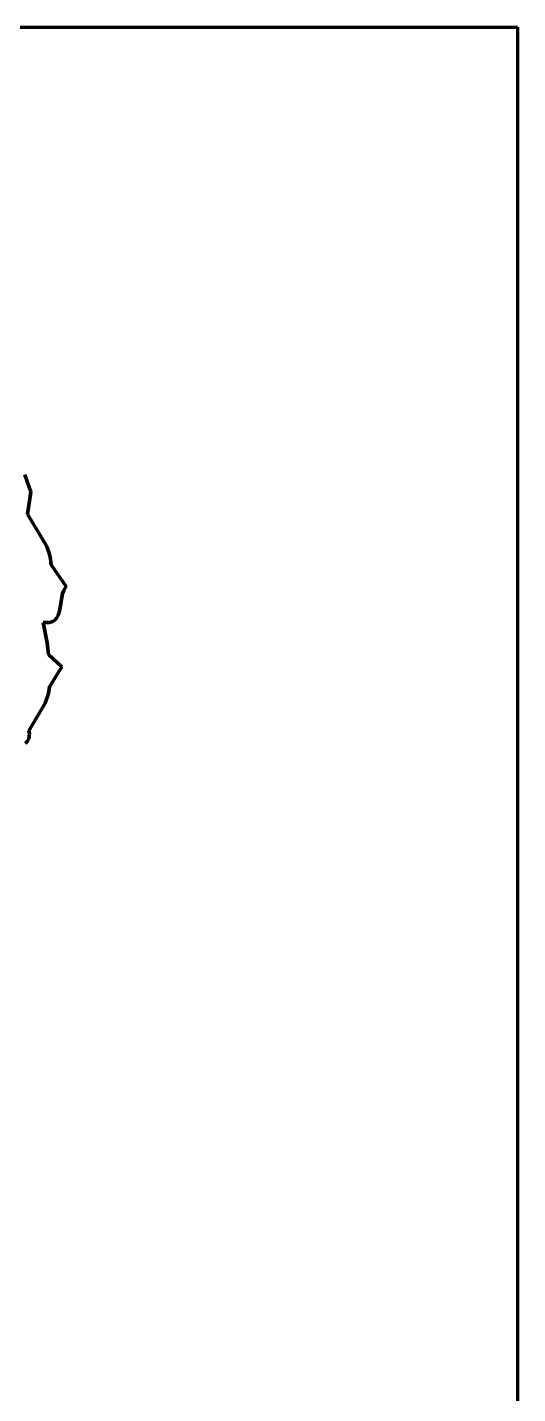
# Model space of a CAD drawing. Header units: millimetres. Extents: x 0 to 6.58, y 0 to 6.88.
# Drawn here: x 5.361 to 6.583, y 3.466 to 6.875 of the extents above; entities that cross this region are included whole.
import ezdxf

# ---------------------------------------------------------------- set-up
doc = ezdxf.new("R2010")
doc.units = ezdxf.units.MM
doc.layers.add('color#020202ff', color=7, linetype='CONTINUOUS', lineweight=100)
doc.layers.add('color#ffffffff', color=7, linetype='CONTINUOUS', lineweight=100)

msp = doc.modelspace()

# ---------------------------------------------------------------- linework, layer by layer
at = {"layer": 'color#020202ff'}
for p, q in [((5.3541, 5.7584), (5.3693, 5.7161)), ((5.3693, 5.7161), (5.3606, 5.6604)), ((5.3606, 5.6604), (5.4084, 5.5811)), ((5.4084, 5.5811), (5.415, 5.563)), ((5.415, 5.563), (5.4183, 5.5488)), ((5.4183, 5.5488), (5.4194, 5.539)), ((5.4194, 5.539), (5.4196, 5.534)), ((5.4196, 5.534), (5.4573, 5.4798)), ((5.4484, 5.4621), (5.4416, 5.4235)), ((5.4512, 5.4698), (5.4484, 5.4621)), ((5.4529, 5.4734), (5.4512, 5.4698)), ((5.4549, 5.4768), (5.4529, 5.4734)), ((5.4573, 5.4798), (5.4549, 5.4768)), ((5.4416, 5.4235), (5.4398, 5.4155)), ((5.4056, 5.3899), (5.3999, 5.3904)), ((5.3999, 5.3904), (5.4104, 5.3391)), ((5.4107, 5.3898), (5.4056, 5.3899)), ((5.4153, 5.3903), (5.4107, 5.3898)), ((5.4195, 5.3912), (5.4153, 5.3903)), ((5.4231, 5.3926), (5.4195, 5.3912)), ((5.4264, 5.3943), (5.4231, 5.3926)), ((5.4292, 5.3964), (5.4264, 5.3943)), ((5.4317, 5.3989), (5.4292, 5.3964)), ((5.4338, 5.4017), (5.4317, 5.3989)), ((5.4357, 5.4048), (5.4338, 5.4017)), ((5.4373, 5.4081), (5.4357, 5.4048)), ((5.4398, 5.4155), (5.4373, 5.4081)), ((5.4104, 5.3391), (5.4134, 5.3103)), ((5.4134, 5.3103), (5.4462, 5.2798)), ((5.4462, 5.2798), (5.4158, 5.2297)), ((5.4158, 5.2297), (5.4132, 5.2128)), ((5.4049, 5.189), (5.3641, 5.12)), ((5.4132, 5.2128), (5.4049, 5.189)), ((5.3641, 5.12), (5.3652, 5.1158)), ((5.3652, 5.1158), (5.3656, 5.1118)), ((5.3606, 5.0941), (5.3561, 5.0879)), ((5.3624, 5.0974), (5.3606, 5.0941)), ((5.3639, 5.1008), (5.3624, 5.0974)), ((5.3649, 5.1043), (5.3639, 5.1008)), ((5.3655, 5.108), (5.3649, 5.1043)), ((5.3656, 5.1118), (5.3655, 5.108))]:
    msp.add_line(p, q, dxfattribs=at)
at = {"layer": 'color#ffffffff'}
for p, q in [((0, 6.875), (6.5833, 6.875)), ((6.5833, 6.875), (6.5833, 0)), ((5.3693, 5.7161), (5.3541, 5.7584)), ((5.3606, 5.6604), (5.3693, 5.7161)), ((5.4084, 5.5811), (5.3606, 5.6604)), ((5.415, 5.563), (5.4084, 5.5811)), ((5.4183, 5.5488), (5.415, 5.563)), ((5.4194, 5.539), (5.4183, 5.5488)), ((5.4196, 5.534), (5.4194, 5.539)), ((5.4573, 5.4798), (5.4196, 5.534)), ((5.4416, 5.4235), (5.4484, 5.4621)), ((5.4484, 5.4621), (5.4512, 5.4698)), ((5.4512, 5.4698), (5.4529, 5.4734)), ((5.4529, 5.4734), (5.4549, 5.4768)), ((5.4549, 5.4768), (5.4573, 5.4798)), ((5.4398, 5.4155), (5.4416, 5.4235)), ((5.4104, 5.3391), (5.3999, 5.3904)), ((5.3999, 5.3904), (5.4056, 5.3899)), ((5.4056, 5.3899), (5.4107, 5.3898)), ((5.4107, 5.3898), (5.4153, 5.3903)), ((5.4153, 5.3903), (5.4195, 5.3912)), ((5.4195, 5.3912), (5.4231, 5.3926)), ((5.4231, 5.3926), (5.4264, 5.3943)), ((5.4264, 5.3943), (5.4292, 5.3964)), ((5.4292, 5.3964), (5.4317, 5.3989)), ((5.4317, 5.3989), (5.4338, 5.4017)), ((5.4338, 5.4017), (5.4357, 5.4048)), ((5.4357, 5.4048), (5.4373, 5.4081)), ((5.4373, 5.4081), (5.4398, 5.4155)), ((5.4134, 5.3103), (5.4104, 5.3391)), ((5.4462, 5.2798), (5.4134, 5.3103)), ((5.4158, 5.2297), (5.4462, 5.2798)), ((5.4132, 5.2128), (5.4158, 5.2297)), ((5.3641, 5.12), (5.4049, 5.189)), ((5.4049, 5.189), (5.4132, 5.2128)), ((5.3652, 5.1158), (5.3641, 5.12)), ((5.3656, 5.1118), (5.3652, 5.1158)), ((5.3561, 5.0879), (5.3606, 5.0941)), ((5.3606, 5.0941), (5.3624, 5.0974)), ((5.3624, 5.0974), (5.3639, 5.1008)), ((5.3639, 5.1008), (5.3649, 5.1043)), ((5.3649, 5.1043), (5.3655, 5.108)), ((5.3655, 5.108), (5.3656, 5.1118))]:
    msp.add_line(p, q, dxfattribs=at)

doc.saveas('drawing.dxf')
